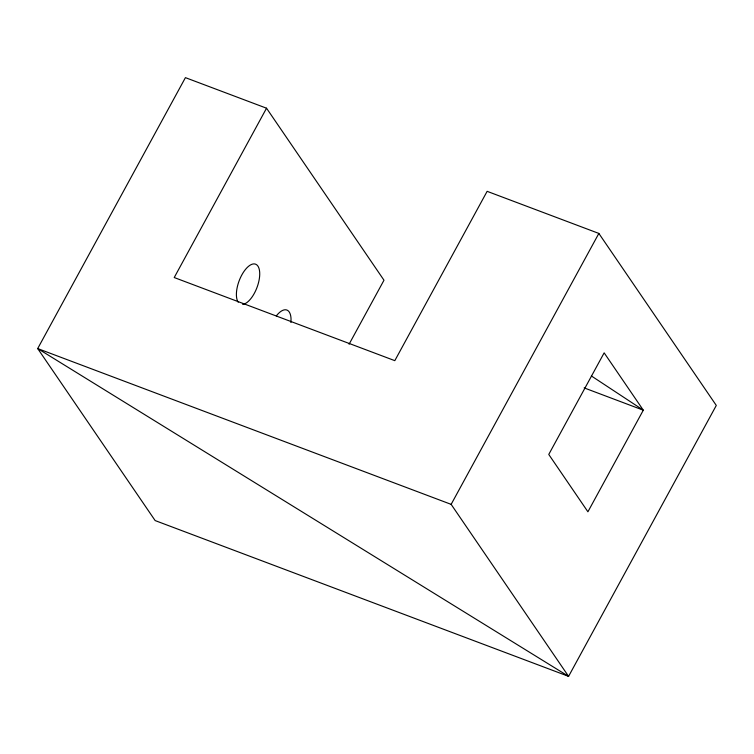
<?xml version="1.0" encoding="UTF-8"?>
<svg xmlns="http://www.w3.org/2000/svg" width="754" height="754" viewBox="0 0 754 754"><rect width="100%" height="100%" fill="white"/><g stroke="black" fill="none" stroke-linecap="round" stroke-linejoin="round"><path stroke-width="1.13" d="M266.539 108.208L174.221 277.538L394.813 360.657L487.131 191.328L598.855 233.429L716.3 405.435L568.582 676.357L155.145 520.571L37.7 348.565L185.418 77.643L266.539 108.208L383.984 280.215L349.083 344.229M451.146 504.36L37.7 348.565L568.582 676.357L451.146 504.36L598.855 233.429M584.152 387.895L643.303 410.185L587.913 511.787L548.761 454.445L604.152 352.853L643.303 410.185L591.381 375.963M238.207 302.222A21.348 9.529 -69.4 0 1 245.54 269.367A21.348 9.529 -69.4 0 1 259.63 276.228A21.348 9.529 -69.4 0 1 242.656 304.39M276.332 315.888A21.348 9.529 -69.4 0 1 290.903 322.533"/></g></svg>
